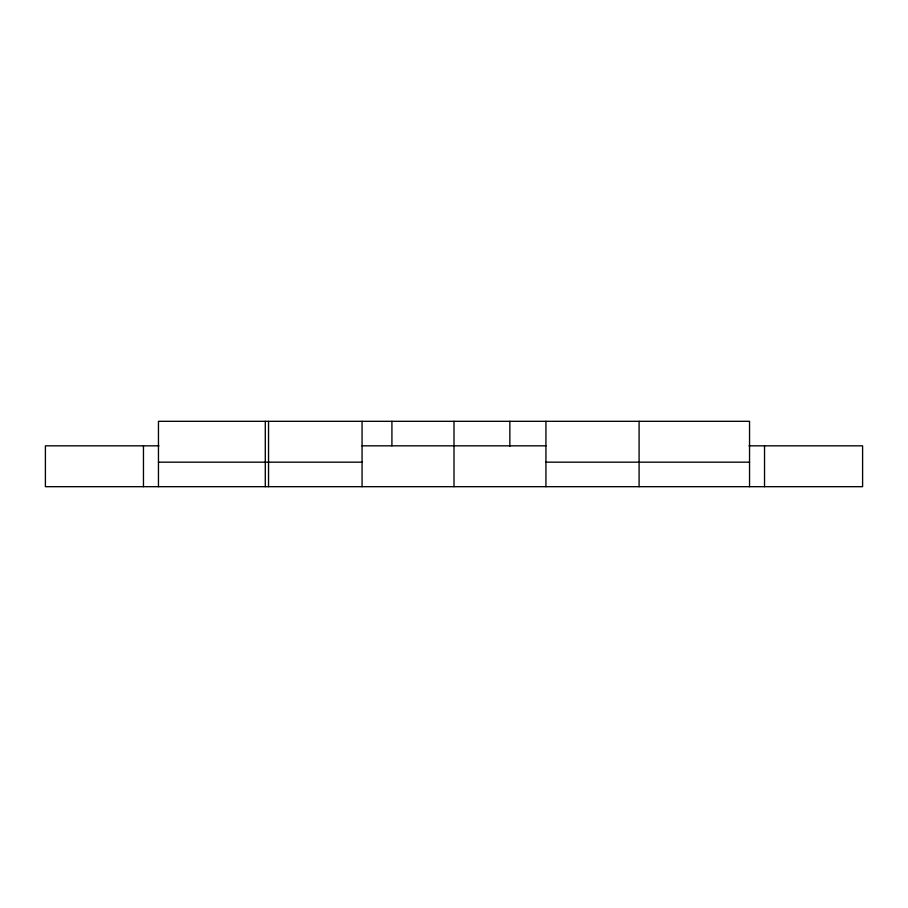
<?xml version="1.0" encoding="UTF-8"?>
<svg xmlns="http://www.w3.org/2000/svg" width="908" height="908" viewBox="0 0 908 908"><rect width="100%" height="100%" fill="white"/><g stroke="black" fill="none" stroke-linecap="round" stroke-linejoin="round"><path stroke-width="1.36" d="M158.968 445.828L45.4 445.828L45.4 486.688L862.6 486.688L862.6 445.828L749.032 445.828M362.065 445.828L545.935 445.828M158.457 462.172L362.065 462.172M545.935 462.172L749.543 462.172M764.536 445.828L764.536 486.688M749.543 486.688L749.543 421.312L158.457 421.312L158.457 486.688M639.096 421.312L639.096 486.688M545.935 421.312L545.935 486.688M509.853 421.312L509.853 446.35M454 421.312L454 486.688M391.916 421.312L391.916 445.828M362.065 421.312L362.065 486.688M268.541 421.312L268.541 486.688M265.284 421.312L265.284 486.688M143.464 445.828L143.464 486.688"/></g></svg>
